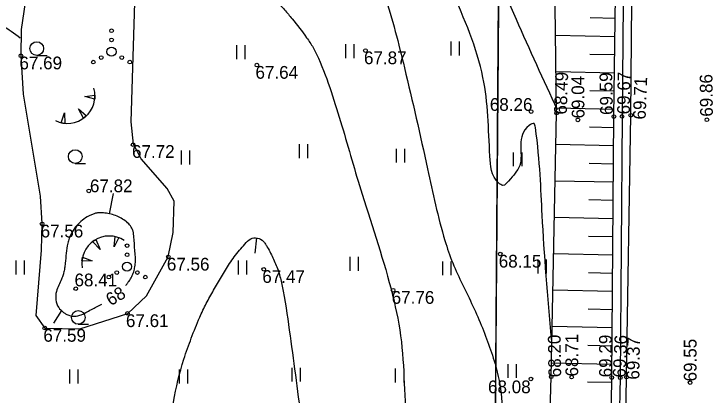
# Model space of a CAD drawing. Extents: x 637052 to 638628, y 6462502 to 6466834.
# Drawn here: x 637819.58 to 637857.98, y 6465913.31 to 6465934.24 of the extents above; entities that cross this region are included whole.
import ezdxf

# ---------------------------------------------------------------- set-up
doc = ezdxf.new("R2010")
doc.units = 0
for name, color, linetype in [('HALJASTUS', 7, 'Continuous'), ('HORISONTAAL-EH2000', 7, 'Continuous'), ('KORGUS-EH2000', 7, 'Continuous'), ('PIIR', 7, 'Continuous'), ('RELJEEF', 7, 'Continuous'), ('TEE', 7, 'Continuous')]:
    doc.layers.add(name, color=color, linetype=linetype)

msp = doc.modelspace()

# ---------------------------------------------------------------- linework, layer by layer
at = {"layer": 'HALJASTUS'}
for p, q in [((637831.799, 6465932.523), (637831.799, 6465931.763)), ((637832.259, 6465932.523), (637832.259, 6465931.763)), ((637837.784, 6465932.573), (637837.784, 6465931.813)), ((637838.244, 6465932.573), (637838.244, 6465931.813)), ((637843.57, 6465932.722), (637843.57, 6465931.962)), ((637844.03, 6465932.722), (637844.03, 6465931.962)), ((637820.834, 6465931.965), (637821.397, 6465931.965)), ((637835.24, 6465927.083), (637835.24, 6465926.323)), ((637835.7, 6465927.083), (637835.7, 6465926.323)), ((637828.757, 6465926.734), (637828.757, 6465925.974)), ((637829.217, 6465926.734), (637829.217, 6465925.974)), ((637840.577, 6465926.833), (637840.577, 6465926.073)), ((637841.037, 6465926.833), (637841.037, 6465926.073)), ((637847.011, 6465926.634), (637847.011, 6465925.874)), ((637847.471, 6465926.634), (637847.471, 6465925.874)), ((637822.943, 6465926.034), (637823.506, 6465926.034)), ((637838.033, 6465920.895), (637838.033, 6465920.135)), ((637838.493, 6465920.895), (637838.493, 6465920.135)), ((637819.679, 6465920.695), (637819.679, 6465919.935)), ((637820.139, 6465920.695), (637820.139, 6465919.935)), ((637831.899, 6465920.695), (637831.899, 6465919.935)), ((637832.359, 6465920.695), (637832.359, 6465919.935)), ((637843.121, 6465920.645), (637843.121, 6465919.885)), ((637843.581, 6465920.645), (637843.581, 6465919.885)), ((637848.358, 6465920.745), (637848.358, 6465919.985)), ((637848.818, 6465920.745), (637848.818, 6465919.985)), ((637823.114, 6465917.193), (637823.677, 6465917.193)), ((637834.841, 6465914.806), (637834.841, 6465914.046)), ((637835.301, 6465914.806), (637835.301, 6465914.046)), ((637840.527, 6465914.756), (637840.527, 6465913.996)), ((637840.987, 6465914.756), (637840.987, 6465913.996)), ((637846.712, 6465915.006), (637846.712, 6465914.246)), ((637847.172, 6465915.006), (637847.172, 6465914.246)), ((637822.622, 6465914.707), (637822.622, 6465913.947)), ((637823.082, 6465914.707), (637823.082, 6465913.947)), ((637828.657, 6465914.707), (637828.657, 6465913.947)), ((637829.117, 6465914.707), (637829.117, 6465913.947))]:
    msp.add_line(p, q, dxfattribs=at)
for points in [[(637821.066, 6465940.82), (637819.978, 6465933.381), (637819.959, 6465931.946), (637820.089, 6465929.828), (637821.022, 6465924.233), (637821.106, 6465922.732), (637821.066, 6465921.258), (637820.778, 6465917.683), (637821.272, 6465916.983)], [(637821.272, 6465916.983), (637823.197, 6465916.95), (637825.833, 6465917.779), (637826.859, 6465918.748), (637828.057, 6465920.893), (637828.324, 6465922.235), (637828.381, 6465923.96), (637827.991, 6465924.655), (637826.571, 6465926.276), (637826.143, 6465927.083), (637826.016, 6465928.319), (637826.238, 6465935.468)]]:
    msp.add_lwpolyline(points, dxfattribs=at)
for centre, radius in [((637824.938, 6465933.319), 0.1), ((637824.938, 6465932.819), 0.1), ((637820.834, 6465932.34), 0.375), ((637824.938, 6465932.169), 0.25), ((637823.938, 6465931.594), 0.1), ((637824.373, 6465931.844), 0.1), ((637825.503, 6465931.844), 0.1), ((637825.938, 6465931.594), 0.1), ((637822.943, 6465926.409), 0.375), ((637825.793, 6465921.513), 0.1), ((637825.793, 6465921.013), 0.1), ((637825.793, 6465920.363), 0.25), ((637825.228, 6465920.038), 0.1), ((637826.358, 6465920.038), 0.1), ((637824.793, 6465919.788), 0.1), ((637826.793, 6465919.788), 0.1), ((637823.114, 6465917.568), 0.375)]:
    msp.add_circle(centre, radius, dxfattribs=at)
at = {"layer": 'HORISONTAAL-EH2000'}
for p, q in [((637824.821, 6465923.264), (637825.046, 6465924.387)), ((637832.906, 6465921.951), (637832.812, 6465921.095)), ((637822.191, 6465917.946), (637821.758, 6465917.261))]:
    msp.add_line(p, q, dxfattribs=at)
for points in [[(637849.11, 6465916.35), (637848.598, 6465923.181), (637848.221, 6465928.011), (637848.152, 6465928.217), (637847.878, 6465928.114), (637847.365, 6465925.921), (637846.749, 6465925.065), (637846.44, 6465924.825), (637846.201, 6465924.962), (637845.721, 6465926.435), (637845.345, 6465930.752), (637843.633, 6465935.549), (637840.414, 6465943.977), (637838.497, 6465950.795), (637837.127, 6465954.872), (637835.347, 6465957.168), (637834.525, 6465957.442), (637831.34, 6465956.894), (637830.074, 6465956.688), (637824.424, 6465957.442), (637821.719, 6465957.613), (637816.823, 6465958.881), (637814.426, 6465959.155), (637813.536, 6465958.847), (637812.508, 6465957.819), (637812.337, 6465956.62), (637813.775, 6465955.318), (637813.741, 6465953.468), (637813.193, 6465951.96), (637811.858, 6465949.733), (637809.187, 6465946.89), (637806.311, 6465942.264), (637804.941, 6465938.495), (637803.572, 6465929.862), (637803.264, 6465925.99), (637803.332, 6465922.906), (637802.168, 6465918.281), (637802.818, 6465914.41), (637803.983, 6465909.373), (637805.489, 6465903.24), (637806.003, 6465896.218), (637807.749, 6465893.27), (637810.249, 6465888.748), (637810.831, 6465885.904), (637811.789, 6465878.846), (637813.056, 6465872.987), (637815.282, 6465866.238)], [(637843.215, 6465946.639), (637843.633, 6465944.885), (637844.159, 6465942.789), (637844.729, 6465940.706), (637845.358, 6465938.639), (637845.7, 6465937.613), (637846.064, 6465936.594), (637847.159, 6465933.956), (637849.419, 6465928.988)], [(637837.813, 6465940.723), (637838.291, 6465939.472), (637839.935, 6465935.258), (637841.03, 6465931.283), (637842.297, 6465925.733), (637843.256, 6465921.793), (637843.681, 6465920.563), (637844.22, 6465919.374), (637844.79, 6465918.195), (637845.31, 6465916.996), (637845.759, 6465915.794), (637846.132, 6465914.564), (637846.406, 6465912.679), (637846.457, 6465911.874), (637846.492, 6465911.069), (637846.528, 6465910.263), (637846.577, 6465909.459), (637846.954, 6465905.964), (637847.239, 6465904.748), (637847.62, 6465903.558), (637848.019, 6465902.371), (637848.358, 6465901.167), (637848.668, 6465899.497)], [(637826.712, 6465938.16), (637826.855, 6465938.324), (637827.576, 6465938.86), (637828.396, 6465939.146), (637829.187, 6465939.243), (637830.028, 6465939.196), (637830.43, 6465939.098), (637830.815, 6465938.95), (637831.477, 6465938.461), (637831.949, 6465937.849), (637832.359, 6465937.211), (637832.744, 6465936.578), (637833.155, 6465935.96), (637833.559, 6465935.446), (637833.995, 6465934.956), (637834.438, 6465934.472), (637834.863, 6465933.971), (637835.657, 6465932.938), (637836.011, 6465932.394), (637836.305, 6465931.814), (637837.002, 6465929.974), (637837.588, 6465928.104), (637838.702, 6465924.345), (637840.38, 6465918.795), (637840.86, 6465916.239), (637841.033, 6465913.621), (637841.195, 6465910.995), (637841.255, 6465910.343), (637841.351, 6465909.697), (637841.482, 6465909.054), (637841.647, 6465908.414), (637842.399, 6465906.45), (637843.427, 6465904.611), (637843.958, 6465903.86), (637844.566, 6465903.164), (637845.162, 6465902.463), (637845.653, 6465901.699), (637845.744, 6465901.428), (637845.787, 6465901.141), (637845.823, 6465900.85), (637845.893, 6465900.568), (637846.303, 6465899.814), (637846.51, 6465899.649), (637846.766, 6465899.545), (637847.021, 6465899.439), (637847.228, 6465899.266), (637847.437, 6465898.967), (637847.607, 6465898.658), (637847.724, 6465898.335), (637847.776, 6465897.998), (637848.05, 6465892.037)], [(637827.871, 6465852.216), (637827.804, 6465854.536), (637827.753, 6465857.637), (637827.707, 6465860.739), (637827.625, 6465863.84), (637827.283, 6465866.649), (637826.392, 6465869.425), (637825.454, 6465872.165), (637823.517, 6465877.613), (637821.257, 6465883.848), (637821.03, 6465884.728), (637820.89, 6465885.632), (637820.746, 6465886.535), (637820.503, 6465887.411), (637818.518, 6465891.66), (637817.856, 6465892.862), (637817.159, 6465894.042), (637816.474, 6465895.231), (637815.847, 6465896.457), (637815.162, 6465898.581), (637813.45, 6465907.557), (637813.108, 6465909.819), (637813.226, 6465912.043), (637813.36, 6465913.158), (637813.45, 6465914.273), (637813.518, 6465916.945), (637814.203, 6465922.564), (637814.82, 6465928.799), (637814.906, 6465930.027), (637815.028, 6465931.238), (637815.368, 6465932.429), (637815.675, 6465933.016), (637815.872, 6465933.307), (637816.104, 6465933.596), (637816.528, 6465933.853), (637816.994, 6465933.904), (637817.954, 6465933.874), (637818.911, 6465933.596), (637819.925, 6465932.927)], [(637826.259, 6465920.668), (637826.141, 6465922.195), (637826.132, 6465922.267), (637826.115, 6465922.337), (637826.061, 6465922.472), (637825.882, 6465922.717), (637825.322, 6465923.094), (637824.653, 6465923.296), (637824.338, 6465923.321), (637824.195, 6465923.313), (637824.129, 6465923.304), (637824.067, 6465923.291), (637823.887, 6465923.234), (637823.702, 6465923.15), (637823.336, 6465922.909), (637823.003, 6465922.585), (637822.859, 6465922.397), (637822.795, 6465922.298), (637822.765, 6465922.247), (637822.737, 6465922.195), (637822.671, 6465922.059), (637822.616, 6465921.922), (637822.534, 6465921.647), (637822.447, 6465921.094), (637822.397, 6465920.543), (637822.362, 6465920.271), (637822.337, 6465920.136), (637822.306, 6465920.002), (637822.282, 6465919.918), (637822.19, 6465919.667), (637822.044, 6465919.334), (637821.912, 6465919.002), (637822.037, 6465918.116), (637822.27, 6465917.877), (637822.403, 6465917.776), (637823.19, 6465917.686), (637823.52, 6465917.836), (637823.832, 6465918.005), (637824.408, 6465918.306)], [(637826.918, 6465886.308), (637826.564, 6465888.114), (637826.089, 6465890.679), (637825.911, 6465891.965), (637825.811, 6465893.253), (637825.882, 6465895.379), (637826.153, 6465897.502), (637826.46, 6465899.421), (637826.779, 6465901.338), (637827.093, 6465903.255), (637827.386, 6465905.176), (637827.642, 6465907.108), (637827.863, 6465909.046), (637828.084, 6465910.984), (637828.344, 6465912.919), (637828.914, 6465915.283), (637829.322, 6465916.436), (637829.783, 6465917.579), (637830.144, 6465918.339), (637830.549, 6465919.075), (637830.982, 6465919.799), (637831.426, 6465920.525), (637831.68, 6465920.906), (637831.962, 6465921.265), (637832.267, 6465921.597), (637832.59, 6465921.896), (637833.275, 6465921.759), (637833.391, 6465921.6), (637833.496, 6465921.438), (637833.679, 6465921.1), (637833.989, 6465920.426), (637834.216, 6465919.734), (637834.371, 6465919.018), (637834.746, 6465916.567), (637835.078, 6465914.113), (637835.416, 6465911.662), (637835.809, 6465909.219), (637836.272, 6465905.967), (637836.616, 6465904.371), (637836.863, 6465903.597), (637837.178, 6465902.846), (637838.018, 6465901.136), (637838.878, 6465899.443), (637840.602, 6465896.063), (637840.689, 6465895.889)], [(637825.719, 6465919.327), (637825.813, 6465919.445), (637825.9, 6465919.566), (637826.049, 6465919.815), (637826.158, 6465920.077), (637826.195, 6465920.214), (637826.219, 6465920.354), (637826.259, 6465920.668)]]:
    msp.add_spline(points, degree=3, dxfattribs=at)
at = {"layer": 'KORGUS-EH2000'}
for centre in [(637819.959, 6465931.946), (637838.887, 6465932.23), (637832.925, 6465931.43), (637847.99, 6465928.878), (637849.387, 6465928.8), (637852.534, 6465928.605), (637852.981, 6465928.613), (637853.462, 6465928.676), (637850.561, 6465928.42), (637857.643, 6465928.43), (637826.123, 6465927.059), (637823.69, 6465924.523), (637821.124, 6465922.711), (637828.057, 6465920.893), (637846.289, 6465921.056), (637833.301, 6465920.213), (637822.971, 6465919.15), (637840.408, 6465919.066), (637825.81, 6465917.789), (637821.272, 6465916.983), (637849.089, 6465914.309), (637850.215, 6465914.294), (637852.42, 6465914.265), (637852.885, 6465914.252), (637853.224, 6465914.289), (637847.978, 6465914.189), (637856.72, 6465913.987)]:
    msp.add_circle(centre, 0.1, dxfattribs=at)
at = {"layer": 'PIIR'}
msp.add_lwpolyline([(637837.31, 6465348.34), (637837.75, 6465476.47), (637838.14, 6465578.04), (637842.09, 6465578.02), (637842.65, 6465630.23), (637844.77, 6465752.2), (637846.38, 6465958.05), (637847.66, 6466123.46), (637850.77, 6466141.99), (637851.37, 6466257.55), (637851.48, 6466284.54), (637852.06, 6466284.36), (637852.46, 6466311.38), (637851.44, 6466340.86), (637850.62, 6466356.26), (637847.03, 6466396.72)], dxfattribs=at)
msp.add_lwpolyline([(637810.23, 6465956.98), (637846.38, 6465958.05), (637844.77, 6465752.2), (637580.77, 6465804.64), (637575.48, 6465887.92), (637736.14, 6465936.54)], close=True, dxfattribs=at)
at = {"layer": 'RELJEEF'}
for p, q in [((637852.607, 6465933.993), (637851.231, 6465934.023)), ((637852.594, 6465932.993), (637849.335, 6465933.065)), ((637852.58, 6465931.993), (637851.218, 6465932.023)), ((637852.566, 6465930.993), (637849.359, 6465931.064)), ((637852.553, 6465929.993), (637851.205, 6465930.023)), ((637852.539, 6465928.993), (637849.384, 6465929.063)), ((637852.529, 6465927.993), (637851.193, 6465928.022)), ((637852.521, 6465926.993), (637849.351, 6465927.063)), ((637852.513, 6465925.993), (637851.18, 6465926.022)), ((637852.505, 6465924.993), (637849.31, 6465925.063)), ((637852.497, 6465923.993), (637851.165, 6465924.022)), ((637852.489, 6465922.992), (637849.269, 6465923.064)), ((637852.481, 6465921.992), (637851.149, 6465922.022)), ((637852.473, 6465920.992), (637849.228, 6465921.064)), ((637852.466, 6465919.992), (637851.134, 6465920.022)), ((637852.458, 6465918.992), (637849.187, 6465919.065)), ((637852.45, 6465917.992), (637851.118, 6465918.022)), ((637852.442, 6465916.992), (637849.146, 6465917.065)), ((637852.434, 6465915.992), (637851.103, 6465916.021)), ((637852.426, 6465914.992), (637849.105, 6465915.065)), ((637852.417, 6465913.992), (637851.087, 6465914.021))]:
    msp.add_line(p, q, dxfattribs=at)
for points in [[(637848.503, 6465857.101), (637847.36, 6465871.463), (637847.433, 6465885.182), (637848.668, 6465899.497), (637849.089, 6465914.309), (637849.387, 6465928.8), (637849.207, 6465943.543), (637849.686, 6465958.133), (637850.547, 6465963.276)], [(637851.813, 6465848.989), (637851.93, 6465857.106), (637852.012, 6465871.258), (637852.046, 6465884.971), (637852.23, 6465899.348), (637852.42, 6465914.265), (637852.534, 6465928.605), (637852.732, 6465943.198), (637853.233, 6465957.793), (637853.179, 6465963.462)]]:
    msp.add_lwpolyline(points, dxfattribs=at)
for points in [[(637823.479, 6465929.701), (637824.03, 6465929.783), (637824.024, 6465929.561)], [(637823.116, 6465929.031), (637823.571, 6465928.653), (637823.407, 6465928.517)], [(637822.359, 6465928.801), (637822.377, 6465928.23), (637822.169, 6465928.264)], [(637825.086, 6465921.447), (637825.136, 6465922.016), (637825.337, 6465921.958)], [(637824.307, 6465921.307), (637823.9, 6465921.737), (637824.079, 6465921.852)], [(637823.868, 6465920.685), (637823.311, 6465920.668), (637823.343, 6465920.888)]]:
    msp.add_lwpolyline(points, close=True, dxfattribs=at)
for centre, start, end in [((637822.516, 6465929.745), 244.1053, 15.8564), ((637824.819, 6465920.528), 57.359, 189.1101)]:
    msp.add_arc(centre, 1.514, start, end, dxfattribs=at)
at = {"layer": 'TEE'}
for points in [[(637851.07, 6465747.804), (637851.351, 6465756.12), (637851.551, 6465770.716), (637851.746, 6465784.335), (637851.904, 6465799.12), (637852.264, 6465813.647), (637852.53, 6465828.272), (637852.705, 6465839.082), (637852.698, 6465843.191), (637852.782, 6465857.135), (637852.826, 6465871.239), (637852.866, 6465885.025), (637852.992, 6465899.336), (637853.224, 6465914.289), (637853.462, 6465928.676), (637853.587, 6465943.253), (637853.805, 6465957.976), (637853.84, 6465963.489)], [(637853.382, 6465963.515), (637853.399, 6465957.868), (637853.114, 6465943.157), (637852.981, 6465928.613), (637852.885, 6465914.252), (637852.559, 6465899.317), (637852.431, 6465884.93), (637852.266, 6465871.203), (637852.276, 6465857.112), (637852.057, 6465845.738)]]:
    msp.add_lwpolyline(points, dxfattribs=at)

# ---------------------------------------------------------------- texts
at = {"layer": 'HORISONTAAL-EH2000'}
msp.add_text('68', height=0.7, rotation=30.8858, dxfattribs=at).set_placement((637824.893, 6465918.178))
at = {"layer": 'KORGUS-EH2000'}
for s, p in [('67.87', (637838.807, 6465931.483)), ('67.69', (637819.879, 6465931.199)), ('67.64', (637832.845, 6465930.683)), ('68.26', (637845.719, 6465928.919)), ('67.72', (637826.063, 6465926.336)), ('67.82', (637823.752, 6465924.449)), ('67.56', (637821.044, 6465921.964)), ('68.15', (637846.209, 6465920.309)), ('67.56', (637827.977, 6465920.146)), ('67.47', (637833.221, 6465919.466)), ('68.41', (637822.904, 6465919.279)), ('67.76', (637840.328, 6465918.319)), ('67.61', (637825.73, 6465917.042)), ('67.59', (637821.192, 6465916.236)), ('68.08', (637845.621, 6465913.407))]:
    msp.add_text(s, height=0.7, dxfattribs=at).set_placement(p)
for s, rotation, p in [('68.49', 87.9503, (637849.943, 6465928.706)), ('69.59', 91.0045, (637852.485, 6465928.697)), ('69.67', 89.3708, (637853.415, 6465928.721)), ('69.86', 90.6224, (637857.973, 6465928.6)), ('69.04', 90.3895, (637850.92, 6465928.502)), ('69.71', 87.7108, (637854.275, 6465928.431)), ('68.20', 90.7248, (637849.638, 6465914.286)), ('68.71', 90, (637850.573, 6465914.327)), ('69.29', 90, (637852.423, 6465914.281)), ('69.36', 87.1953, (637853.166, 6465914.252)), ('69.37', 89.1191, (637853.931, 6465914.149)), ('69.55', 90, (637857.077, 6465914.053))]:
    msp.add_text(s, height=0.7, rotation=rotation, dxfattribs=at).set_placement(p)

doc.saveas('drawing.dxf')
